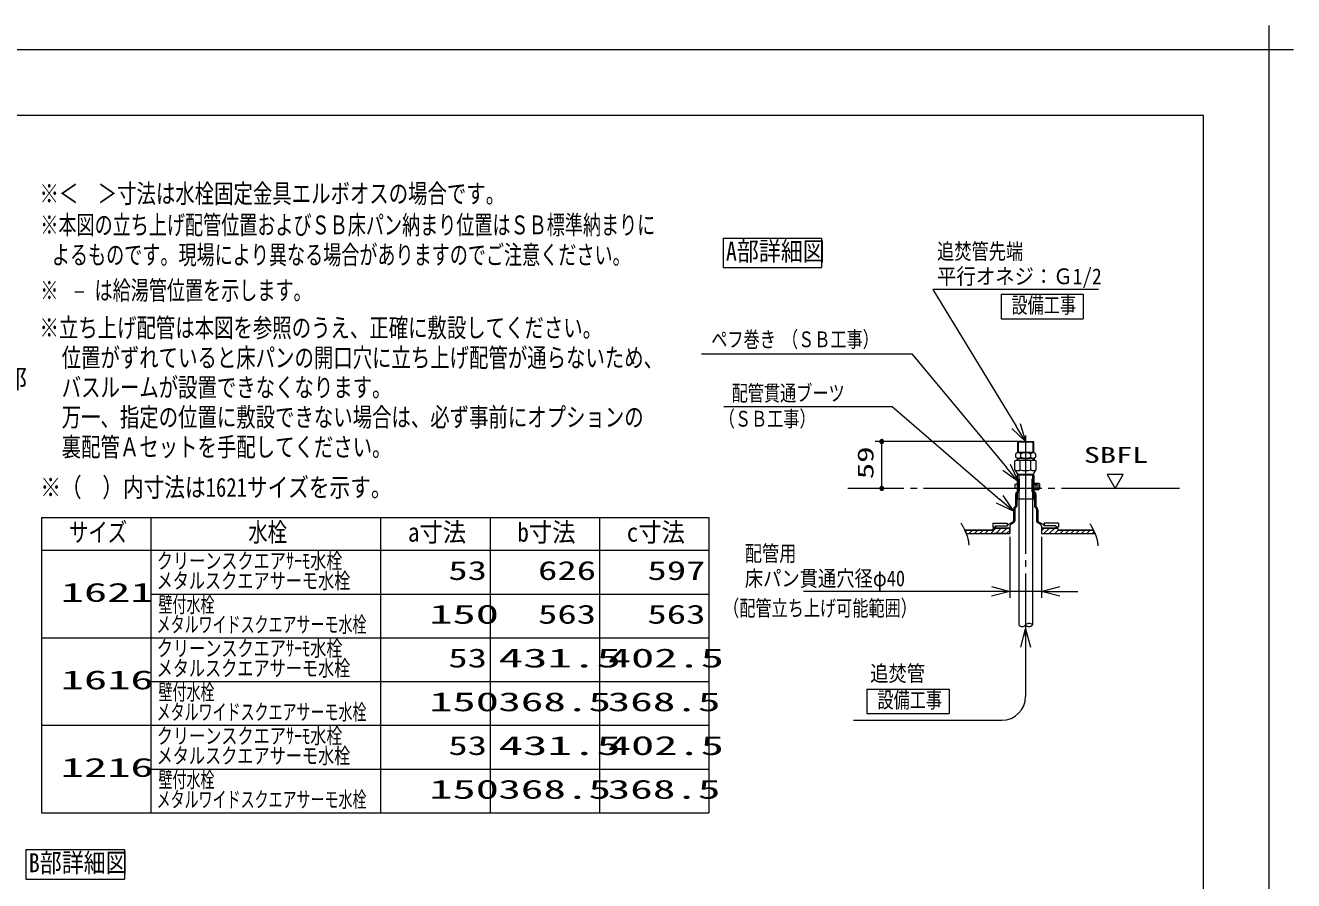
# Model space of a CAD drawing. Units: millimetres on the paper. Extents: x -305 to 305, y -152 to 152.
# Drawn here: x -70.5 to 122.7, y 22 to 152.3 of the extents above; entities that cross this region are included whole.
import ezdxf
from ezdxf.enums import TextEntityAlignment as Align

# ---------------------------------------------------------------- set-up
doc = ezdxf.new("R2010")
doc.units = ezdxf.units.MM
doc.linetypes.add('LONG_CHAIN', pattern=[21, 18, -1, 1, -1])
doc.linetypes.add('LONG_DASHED2', pattern=[13, 12, -1])
for name, color, linetype, lineweight in [('0-1_RV', 7, 'Continuous', 9), ('0-2_0', 7, 'Continuous', 9), ('0-3_1図面枠', 7, 'Continuous', 9), ('0-4_図面枠', 3, 'Continuous', 9), ('0-5_DEFPOINTS', 7, 'Continuous', 9)]:
    doc.layers.add(name, color=color, linetype=linetype, lineweight=lineweight)
doc.styles.add('ＭＳ ゴシック', font='')
doc.styles.get('ＭＳ ゴシック').set_extended_font_data('MS Gothic')

# ---------------------------------------------------------------- blocks, each defined once
blk = doc.blocks.new('_DOTSMALL')
at = {"layer": '0-2_0'}
for p, q in [((0.0746, 0.1), (-0.0746, 0.1)), ((0.1223, -0.0248), (-0.1223, -0.0248))]:
    blk.add_line(p, q, dxfattribs=at)
for points in [[(0.125, 0), (0.124, 0.0157), (0.1211, 0.0311), (0.1162, 0.046), (0.1095, 0.0602), (0.1011, 0.0735), (0.0911, 0.0856), (0.0797, 0.0963), (0.067, 0.1055), (0.0532, 0.1131), (0.0386, 0.1189), (0.0234, 0.1228), (0.0078, 0.1248), (-0.0078, 0.1248), (-0.0234, 0.1228), (-0.0386, 0.1189), (-0.0532, 0.1131), (-0.067, 0.1055), (-0.0797, 0.0963), (-0.0911, 0.0856), (-0.1011, 0.0735), (-0.1095, 0.0602), (-0.1162, 0.046), (-0.1211, 0.0311), (-0.124, 0.0157), (-0.125, 0), (0, 0)], [(-0.125, 0), (-0.124, -0.0157), (-0.1211, -0.0311), (-0.1162, -0.046), (-0.1095, -0.0602), (-0.1011, -0.0735), (-0.0911, -0.0856), (-0.0797, -0.0963), (-0.067, -0.1055), (-0.0532, -0.1131), (-0.0386, -0.1189), (-0.0234, -0.1228), (-0.0078, -0.1248), (0.0078, -0.1248), (0.0234, -0.1228), (0.0386, -0.1189), (0.0532, -0.1131), (0.067, -0.1055), (0.0797, -0.0963), (0.0911, -0.0856), (0.1011, -0.0735), (0.1095, -0.0602), (0.1162, -0.046), (0.1211, -0.0311), (0.124, -0.0157), (0.125, 0), (0, 0)]]:
    blk.add_lwpolyline(points, close=True, dxfattribs=at)
blk = doc.blocks.new('_OPEN30')
at = {"layer": '0-2_0'}
blk.add_line((0, 0), (-1, 0), dxfattribs=at)
blk.add_lwpolyline([(-1, 0.2679), (0, 0), (-1, -0.2679)], dxfattribs=at)
blk = doc.blocks.new('TRI')
at = {"layer": '0-2_0'}
blk.add_lwpolyline([(0.5, 0.866), (0, 0), (1, 0)], close=True, dxfattribs=at)
blk = doc.blocks.new('DOTFIL')
at = {"layer": '0-2_0'}
blk.add_line((-0.5, 0), (0.5, 0), dxfattribs=at)
blk = doc.blocks.new('グループ-6')
at = {"layer": '0-3_1図面枠'}
for p, q in [((4200, 2895), (4200, 3045)), ((4275, 2970), (4125, 2970))]:
    blk.add_line(p, q, dxfattribs=at)

msp = doc.modelspace()

# ---------------------------------------------------------------- linework, layer by layer
at = {"layer": '0-1_RV'}
for p, q in [((35.81, 119.835), (35.81, 115.339)), ((35.81, 119.835), (50.81, 119.835)), ((50.81, 119.835), (50.81, 115.339)), ((35.81, 115.339), (50.81, 115.339)), ((78.15, 111.284), (78.15, 107.537)), ((78.15, 111.284), (90.65, 111.284)), ((90.65, 111.284), (90.65, 107.537)), ((78.15, 107.537), (90.65, 107.537)), ((81.399, 88.845), (58.986, 88.845)), ((59.986, 81.708), (59.986, 88.845)), ((80.371, 86.97), (80.371, 86.486)), ((80.64, 88.763), (80.781, 88.845)), ((80.64, 88.763), (80.64, 87.151)), ((83.175, 88.763), (80.64, 88.763)), ((80.64, 87.234), (83.175, 87.234)), ((80.64, 87.151), (80.781, 87.232)), ((83.175, 87.151), (80.64, 87.151)), ((80.781, 88.845), (83.034, 88.845)), ((80.781, 88.845), (80.781, 87.234)), ((81.14, 86.97), (81.14, 86.486)), ((82.676, 86.486), (82.676, 86.97)), ((83.034, 87.234), (83.034, 88.845)), ((83.034, 88.845), (83.175, 88.763)), ((83.034, 87.232), (83.175, 87.151)), ((83.175, 87.151), (83.175, 88.763)), ((83.444, 86.486), (83.444, 86.97)), ((80.27, 85.901), (80.48, 86.022)), ((80.27, 84.607), (80.27, 85.901)), ((80.48, 86.022), (83.317, 86.022)), ((80.596, 86.331), (80.596, 86.022)), ((80.596, 86.304), (83.201, 86.304)), ((80.68, 86.304), (80.68, 86.022)), ((81.089, 84.543), (81.089, 85.9)), ((82.708, 84.543), (82.708, 85.9)), ((83.117, 86.304), (83.117, 86.022)), ((83.201, 86.325), (83.201, 86.022)), ((83.527, 85.901), (83.317, 86.022)), ((83.527, 84.607), (83.527, 85.9)), ((80.689, 83.882), (80.27, 84.607)), ((83.169, 83.713), (80.629, 83.713)), ((80.629, 83.713), (80.629, 80.084)), ((80.689, 83.882), (83.108, 83.882)), ((80.749, 83.099), (80.931, 83.099)), ((80.749, 83.099), (80.749, 81.285)), ((80.822, 83.882), (82.975, 83.882)), ((80.87, 83.882), (80.87, 83.713)), ((80.931, 83.099), (80.931, 81.315)), ((83.048, 83.099), (82.866, 83.099)), ((82.866, 83.099), (82.866, 81.315)), ((82.927, 83.882), (82.927, 83.713)), ((83.048, 83.099), (83.048, 81.285)), ((83.108, 83.882), (83.527, 84.607)), ((83.169, 83.713), (83.169, 80.084)), ((80.266, 82.322), (80.266, 81.717)), ((80.629, 82.322), (80.266, 82.322)), ((80.629, 81.717), (80.266, 81.717)), ((80.417, 81.043), (80.749, 81.285)), ((83.38, 81.043), (83.048, 81.285)), ((83.169, 82.503), (83.894, 82.503)), ((83.169, 82.322), (83.774, 82.322)), ((83.169, 81.717), (83.774, 81.717)), ((83.169, 81.535), (83.894, 81.535)), ((83.471, 82.322), (83.471, 81.717)), ((83.774, 82.322), (83.774, 81.717)), ((84.015, 82.382), (84.015, 81.656)), ((80.356, 80.801), (80.356, 78.986)), ((80.356, 80.801), (80.417, 80.801)), ((80.417, 81.043), (80.417, 80.801)), ((80.538, 80.783), (80.538, 79.011)), ((83.169, 80.084), (80.629, 80.084)), ((80.637, 80.979), (80.831, 81.12)), ((80.87, 80.084), (80.87, 60.903)), ((82.927, 80.084), (82.927, 60.903)), ((83.16, 80.979), (82.966, 81.12)), ((83.259, 80.783), (83.259, 79.011)), ((83.38, 81.043), (83.38, 80.801)), ((83.441, 80.801), (83.38, 80.801)), ((83.441, 80.801), (83.441, 78.986)), ((80.054, 78.502), (80.114, 78.502)), ((80.054, 78.502), (80.054, 76.791)), ((80.114, 78.744), (80.356, 78.986)), ((80.114, 78.744), (80.114, 78.502)), ((80.235, 78.509), (80.235, 76.791)), ((80.306, 78.68), (80.467, 78.84)), ((83.491, 78.68), (83.33, 78.84)), ((83.683, 78.744), (83.441, 78.986)), ((83.562, 78.509), (83.562, 76.791)), ((83.683, 78.744), (83.683, 78.502)), ((83.743, 78.502), (83.683, 78.502)), ((83.743, 78.502), (83.743, 76.791)), ((-68.029, 77.28), (33.637, 77.28)), ((-68.029, 77.28), (-68.029, 32.28)), ((-51.363, 77.28), (-51.363, 32.28)), ((-16.363, 77.28), (-16.363, 32.28)), ((0.304, 77.28), (0.304, 32.28)), ((16.971, 77.28), (16.971, 32.28)), ((33.637, 77.28), (33.637, 32.28)), ((76.577, 74.853), (77.384, 75.66)), ((76.874, 75.337), (77.06, 75.66)), ((76.909, 76.386), (76.898, 75.781)), ((76.898, 75.781), (77.268, 75.781)), ((76.909, 76.386), (79.086, 76.386)), ((77.06, 75.66), (79.479, 75.66)), ((77.272, 76.023), (77.268, 75.781)), ((77.272, 76.023), (79.08, 76.023)), ((77.302, 76.023), (77.302, 75.66)), ((77.302, 76.023), (79.117, 76.023)), ((77.302, 75.66), (79.479, 75.66)), ((77.384, 74.846), (78.199, 75.66)), ((78.182, 74.828), (79.013, 75.66)), ((79.086, 76.386), (79.08, 76.023)), ((79.117, 76.204), (79.237, 76.204)), ((79.117, 76.204), (79.117, 76.023)), ((79.237, 76.204), (79.965, 76.635)), ((79.479, 75.93), (79.479, 75.66)), ((79.479, 75.66), (79.479, 74.813)), ((79.657, 76.242), (80.058, 76.479)), ((84.14, 76.242), (83.74, 76.479)), ((84.56, 76.204), (83.832, 76.635)), ((84.318, 75.93), (84.318, 75.66)), ((84.318, 75.262), (84.716, 75.66)), ((86.495, 75.66), (84.318, 75.66)), ((84.318, 75.66), (86.737, 75.66)), ((84.318, 75.66), (84.318, 74.813)), ((84.681, 76.204), (84.56, 76.204)), ((84.681, 76.204), (84.681, 76.023)), ((86.495, 76.023), (84.681, 76.023)), ((84.684, 74.813), (85.531, 75.66)), ((84.711, 76.386), (84.717, 76.023)), ((86.888, 76.386), (84.711, 76.386)), ((86.525, 76.023), (84.717, 76.023)), ((85.512, 74.826), (86.346, 75.66)), ((86.345, 74.844), (86.892, 75.392)), ((86.495, 76.023), (86.495, 75.66)), ((86.525, 76.023), (86.53, 75.781)), ((86.899, 75.781), (86.53, 75.781)), ((86.737, 75.66), (86.924, 75.337)), ((86.888, 76.386), (86.899, 75.781)), ((72.633, 75.337), (76.874, 75.337)), ((72.741, 75.09), (72.987, 75.337)), ((72.845, 74.853), (77.06, 74.853)), ((73.318, 74.853), (73.802, 75.337)), ((74.133, 74.853), (74.617, 75.337)), ((74.947, 74.853), (75.431, 75.337)), ((75.762, 74.853), (76.246, 75.337)), ((78.875, 74.813), (77.06, 74.853)), ((78.875, 74.813), (79.479, 74.813)), ((78.981, 74.813), (79.479, 75.311)), ((79.479, 74.313), (79.479, 65.014)), ((84.318, 74.813), (84.923, 74.813)), ((84.318, 74.313), (84.318, 65.014)), ((84.923, 74.813), (86.737, 74.853)), ((86.737, 74.853), (92.461, 74.853)), ((86.924, 75.337), (92.239, 75.337)), ((87.168, 74.853), (87.652, 75.337)), ((87.982, 74.853), (88.466, 75.337)), ((88.797, 74.853), (89.281, 75.337)), ((89.612, 74.853), (90.096, 75.337)), ((90.427, 74.853), (90.91, 75.337)), ((91.241, 74.853), (91.725, 75.337)), ((92.056, 74.853), (92.334, 75.131)), ((-68.029, 72.28), (33.637, 72.28)), ((79.479, 66.014), (48.052, 66.014)), ((76.709, 66.014), (73.939, 66.014)), ((84.318, 66.014), (79.479, 66.014)), ((87.088, 66.014), (89.858, 66.014)), ((-51.363, 65.613), (33.637, 65.613)), ((81.899, 60.298), (81.899, 50.016)), ((81.899, 59.088), (81.899, 60.298)), ((-68.029, 58.947), (33.637, 58.947)), ((-51.363, 52.28), (33.637, 52.28)), ((57.73, 51.14), (57.73, 47.394)), ((57.73, 51.14), (70.23, 51.14)), ((70.23, 51.14), (70.23, 47.394)), ((55.656, 46.388), (78.27, 46.388)), ((57.73, 47.394), (70.23, 47.394)), ((-68.029, 45.613), (33.637, 45.613)), ((-51.363, 38.947), (33.637, 38.947)), ((-68.029, 32.28), (33.637, 32.28)), ((-70.401, 26.671), (-70.401, 22.175)), ((-70.401, 26.671), (-55.401, 26.671)), ((-55.401, 26.671), (-55.401, 22.175)), ((-70.401, 22.175), (-55.401, 22.175))]:
    msp.add_line(p, q, dxfattribs=at)
at = {"layer": '0-1_RV', "linetype": 'LONG_CHAIN'}
for p, q in [((81.899, 89.754), (81.899, 59.55)), ((105.36, 81.708), (54.811, 81.708)), ((81.899, 76.182), (81.899, 75.333))]:
    msp.add_line(p, q, dxfattribs=at)
at = {"layer": '0-1_RV', "linetype": 'LONG_DASHED2'}
for p, q in [((80.87, 83.713), (80.87, 80.084)), ((82.927, 83.713), (82.927, 80.084))]:
    msp.add_line(p, q, dxfattribs=at)
at = {"layer": '0-1_RV'}
for points in [[(93.02, 112.021), (67.751, 112.021), (80.455, 91.209)], [(32.541, 102.201), (64.547, 102.201), (78.975, 84.91)], [(35.912, 94.19), (61.576, 94.19), (77.958, 80.04)], [(72.037, 76.429), (72.074, 76.368), (72.11, 76.306), (72.147, 76.243), (72.183, 76.181), (72.219, 76.119), (72.255, 76.056), (72.291, 75.993), (72.326, 75.929), (72.361, 75.866), (72.396, 75.802), (72.43, 75.738), (72.464, 75.674), (72.498, 75.61), (72.531, 75.545), (72.563, 75.481), (72.595, 75.416), (72.627, 75.35), (72.658, 75.285), (72.689, 75.219), (72.719, 75.153), (72.748, 75.087), (72.777, 75.021), (72.805, 74.954), (72.832, 74.887), (72.859, 74.82), (72.885, 74.753), (72.911, 74.686), (72.935, 74.618), (72.959, 74.55), (72.982, 74.482), (73.004, 74.413), (73.025, 74.345), (73.045, 74.276), (73.065, 74.207), (73.083, 74.137), (73.101, 74.068), (73.117, 73.998), (73.133, 73.928), (73.148, 73.857)], [(77.302, 75.66), (77.06, 75.66), (76.874, 75.337), (72.633, 75.337)], [(72.845, 74.853), (77.06, 74.853), (78.875, 74.813), (79.479, 74.813), (79.479, 75.66), (77.302, 75.66)], [(84.318, 75.66), (84.318, 74.813), (84.923, 74.813), (86.737, 74.853), (92.461, 74.853)], [(92.239, 75.337), (86.924, 75.337), (86.737, 75.66), (86.495, 75.66), (84.318, 75.66)], [(91.703, 76.307), (91.739, 76.246), (91.776, 76.184), (91.813, 76.122), (91.849, 76.059), (91.885, 75.997), (91.921, 75.934), (91.957, 75.871), (91.992, 75.808), (92.027, 75.744), (92.062, 75.681), (92.096, 75.617), (92.13, 75.552), (92.163, 75.488), (92.196, 75.424), (92.229, 75.359), (92.261, 75.294), (92.293, 75.229), (92.324, 75.163), (92.355, 75.097), (92.385, 75.031), (92.414, 74.965), (92.443, 74.899), (92.471, 74.832), (92.498, 74.766), (92.525, 74.699), (92.551, 74.631), (92.576, 74.564), (92.601, 74.496), (92.625, 74.428), (92.648, 74.36), (92.67, 74.291), (92.691, 74.223), (92.711, 74.154), (92.731, 74.085), (92.749, 74.015), (92.767, 73.946), (92.783, 73.876), (92.799, 73.806), (92.813, 73.736)], [(73.148, 73.857), (73.161, 73.787), (73.174, 73.716), (73.185, 73.645), (73.195, 73.574), (73.205, 73.503), (73.214, 73.431), (73.221, 73.36), (73.228, 73.288), (73.234, 73.217), (73.239, 73.145), (73.243, 73.073)], [(92.813, 73.736), (92.827, 73.665), (92.839, 73.594), (92.851, 73.523), (92.861, 73.452), (92.871, 73.381), (92.879, 73.31), (92.887, 73.238), (92.894, 73.166), (92.9, 73.095), (92.905, 73.023), (92.909, 72.951)]]:
    msp.add_lwpolyline(points, dxfattribs=at)
for centre, radius, start, end in [((80.755, 86.654), 0.497, 39.43056, 140.56945), ((81.908, 85.434), 1.717, 89.99993, 116.57794), ((81.908, 85.434), 1.717, 63.42202, 90.00004), ((83.06, 86.654), 0.497, 39.43056, 140.56945), ((80.755, 86.802), 0.497, 219.4305, 320.5694), ((80.68, 85.276), 0.746, 56.72472, 90), ((81.899, 83.282), 2.74, 72.81374, 107.18643), ((81.908, 88.021), 1.717, 243.42206, 270.00002), ((81.908, 88.021), 1.717, 270.00002, 296.57797), ((83.06, 86.802), 0.497, 219.43061, 320.56951), ((83.118, 85.276), 0.746, 90, 123.2747), ((80.68, 85.167), 0.746, 241.73847, 303.27528), ((81.899, 87.161), 2.74, 252.81357, 287.18626), ((83.118, 85.167), 0.746, 236.7253, 298.26058), ((80.689, 81.315), 0.242, 306.02737, 0), ((83.108, 81.315), 0.242, 180.00001, 233.97264), ((83.894, 82.382), 0.121, 0, 90), ((83.894, 81.656), 0.121, 270, 0), ((80.78, 80.783), 0.242, 126.02737, 180.00001), ((83.017, 80.783), 0.242, 0, 53.97263), ((80.477, 78.509), 0.242, 135, 180.00001), ((80.296, 79.011), 0.242, 315, 0), ((83.501, 79.011), 0.242, 180.00001, 225), ((83.32, 78.509), 0.242, 0, 45), ((79.842, 75.93), 0.363, 120.65067, 180.00001), ((79.873, 76.791), 0.181, 300.65067, 0), ((79.873, 76.791), 0.363, 300.65067, 0), ((83.925, 76.791), 0.363, 180.00001, 239.34934), ((83.925, 76.791), 0.181, 180.00001, 239.34934), ((83.955, 75.93), 0.363, 0, 59.34933), ((65.353, 71.848), 8.072, 21.85087, 25.60302), ((84.519, 71.502), 8.62, 22.87529, 26.41403), ((81.385, 61.328), 0.667, 219.59712, 320.40288), ((82.413, 60.478), 0.667, 39.59712, 140.40288), ((82.413, 61.328), 0.667, 219.59712, 320.40288), ((78.27, 50.016), 3.629, 270, 0)]:
    msp.add_arc(centre, radius, start, end, dxfattribs=at)
at = {"layer": '0-4_図面枠'}
msp.add_lwpolyline([(-291.017, -138.498), (108.983, -138.498), (108.983, 138.502), (-291.017, 138.502)], close=True, dxfattribs=at)
at = {"layer": '0-5_DEFPOINTS'}
for p, q in [((118.983, 148.502), (-301.017, 148.502)), ((118.983, -148.498), (118.983, 148.502))]:
    msp.add_line(p, q, dxfattribs=at)

# ---------------------------------------------------------------- block references
at = {"layer": '0-1_RV'}
for name, p, xscale, yscale in [('DOTFIL', (-62.27, 111.646), 1.333333, 1.333333), ('_OPEN30', (79.479, 66.014), 2.77, 2.77)]:
    msp.add_blockref(name, p, dxfattribs=dict(at, xscale=xscale, yscale=yscale))
for name, p, xscale, yscale, rotation in [('_OPEN30', (81.899, 88.845), 2.77, 2.77, 301.40077), ('_DOTSMALL', (59.986, 88.845), 2.32, 2.32, 90), ('_OPEN30', (80.749, 82.783), 2.77, 2.77, 309.84245), ('TRI', (95.54, 81.708), 2.4192, 2.4192, 60), ('_DOTSMALL', (59.986, 81.708), 2.32, 2.32, 270), ('_OPEN30', (80.054, 78.229), 2.77, 2.77, 319.18045), ('_OPEN30', (84.318, 66.014), 2.77, 2.77, 180), ('_OPEN30', (81.899, 60.298), 2.77, 2.77, 90)]:
    msp.add_blockref(name, p, dxfattribs=dict(at, xscale=xscale, yscale=yscale, rotation=rotation))
at = {"layer": '0-3_1図面枠', "xscale": 0.05, "yscale": 0.05}
msp.add_blockref('グループ-6', (-91.017, 0.002), dxfattribs=at)
msp.add_blockref('グループ-6', (-91.017, 0.002), dxfattribs=at)

# ---------------------------------------------------------------- texts
at = {"layer": '0-1_RV', "style": 'ＭＳ ゴシック'}
for s, height, width, p in [('※＜\u3000＞寸法は水栓固定金具エルボオスの場合です。', 2.889, 0.75, (-68.337, 124.313)), ('※本図の立ち上げ配管位置およびＳＢ床パン納まり位置はＳＢ標準納まりに', 2.886, 0.7, (-68.216, 119.54)), (' よるものです。現場により異なる場合がありますのでご注意ください。', 2.886, 0.7, (-67.827, 114.987)), ('A部詳細図', 2.886, 0.85, (36.241, 115.532)), ('追焚管先端', 2.405, 0.8, (68.408, 115.902)), ('平行オネジ：Ｇ1/2', 2.405, 0.9, (68.408, 112.095)), ('※\u3000\u3000は給湯管位置を示します。', 2.886, 0.7, (-68.216, 109.574)), ('設備工事', 2.405, 0.75, (79.747, 107.698)), ('※立ち上げ配管は本図を参照のうえ、正確に敷設してください。', 2.889, 0.75, (-68.337, 103.874)), ('ペフ巻き', 2.405, 0.75, (34.009, 102.491)), ('（ＳＢ工事）', 2.405, 0.75, (44.776, 102.493)), ('\u3000位置がずれていると床パンの開口穴に立ち上げ配管が通らないため、', 2.889, 0.75, (-67.914, 99.317)), ('\u3000バスルームが設置できなくなります。', 2.889, 0.75, (-67.914, 94.794)), ('配管貫通ブーツ', 2.405, 0.75, (37.113, 94.3)), ('\u3000万一、指定の位置に敷設できない場合は、必ず事前にオプションの', 2.889, 0.75, (-67.914, 90.262)), ('（ＳＢ工事）', 2.405, 0.75, (35.154, 90.396)), ('\u3000裏配管Ａセットを手配してください。', 2.889, 0.75, (-67.914, 85.704)), ('SBFL', 2.405, 1.5, (90.778, 84.879)), ('※（\u3000）内寸法は1621サイズを示す。', 2.886, 0.8, (-68.216, 79.562)), ('サイズ', 2.889, 0.75, (-63.852, 72.725)), ('水栓', 2.889, 0.75, (-36.529, 72.725)), ('a寸法', 2.886, 0.9, (-12.205, 72.725)), ('b寸法', 2.886, 0.9, (4.462, 72.725)), ('c寸法', 2.886, 0.9, (21.129, 72.725)), ('クリーンスクエアｻｰﾓ水栓', 2.405, 0.75, (-50.472, 68.749)), ('配管用', 2.405, 0.8, (39.11, 69.878)), ('53', 2.889, 1.5, (-6.052, 66.891)), ('626', 2.889, 1.5, (7.615, 66.891)), ('597', 2.889, 1.5, (24.281, 66.891)), ('メタルスクエアサーモ水栓', 2.405, 0.75, (-50.498, 65.719)), ('床パン貫通穴径φ40', 2.405, 0.85, (39.11, 66.075)), ('1621', 2.889, 1.8, (-65.096, 63.558)), ('壁付水栓', 2.405, 0.65, (-50.21, 62.082)), ('150', 2.889, 1.8, (-8.952, 60.225)), ('563', 2.889, 1.5, (7.615, 60.225)), ('563', 2.889, 1.5, (24.281, 60.225)), ('（配管立ち上げ可能範囲）', 2.405, 0.75, (35.811, 61.538)), ('メタルワイドスクエアサーモ水栓', 2.405, 0.65, (-50.499, 59.053)), ('クリーンスクエアｻｰﾓ水栓', 2.405, 0.75, (-50.472, 55.415)), ('53', 2.889, 1.5, (-6.052, 53.558)), ('431.5', 2.886, 1.9, (1.601, 53.558)), ('402.5', 2.889, 1.8, (18.248, 53.558)), ('メタルスクエアサーモ水栓', 2.405, 0.75, (-50.498, 52.386)), (' 追焚管', 2.405, 0.85, (56.832, 51.596)), ('1616', 2.889, 1.8, (-65.096, 50.225)), ('壁付水栓', 2.405, 0.65, (-50.21, 48.749)), ('150', 2.889, 1.8, (-8.952, 46.891)), ('368.5', 2.886, 1.75, (1.563, 46.891)), ('368.5', 2.886, 1.75, (18.23, 46.891)), ('設備工事', 2.405, 0.75, (59.327, 47.554)), ('メタルワイドスクエアサーモ水栓', 2.405, 0.65, (-50.499, 45.719)), ('クリーンスクエアｻｰﾓ水栓', 2.405, 0.75, (-50.472, 42.082)), ('メタルスクエアサーモ水栓', 2.405, 0.75, (-50.498, 39.053)), ('53', 2.889, 1.5, (-6.052, 40.225)), ('431.5', 2.886, 1.9, (1.601, 40.225)), ('402.5', 2.889, 1.8, (18.248, 40.225)), ('1216', 2.889, 1.8, (-65.096, 36.891)), ('壁付水栓', 2.405, 0.65, (-50.21, 35.415)), ('150', 2.889, 1.8, (-8.952, 33.558)), ('368.5', 2.886, 1.75, (1.563, 33.558)), ('368.5', 2.886, 1.75, (18.23, 33.558)), ('メタルワイドスクエアサーモ水栓', 2.405, 0.65, (-50.499, 32.386)), ('B部詳細図', 2.886, 0.85, (-69.97, 22.368))]:
    msp.add_text(s, height=height, dxfattribs=dict(at, width=width)).set_placement(p, align=Align.BOTTOM_LEFT)
msp.add_text('A部', height=2.889, dxfattribs=at).set_placement((-76.13, 96.112), align=Align.BOTTOM_LEFT)
at = {"layer": '0-1_RV', "style": 'ＭＳ ゴシック', "width": 1.5}
msp.add_text('59', height=2.441, rotation=90, dxfattribs=at).set_placement((59.456, 83.113), align=Align.BOTTOM_LEFT)

doc.saveas('drawing.dxf')
